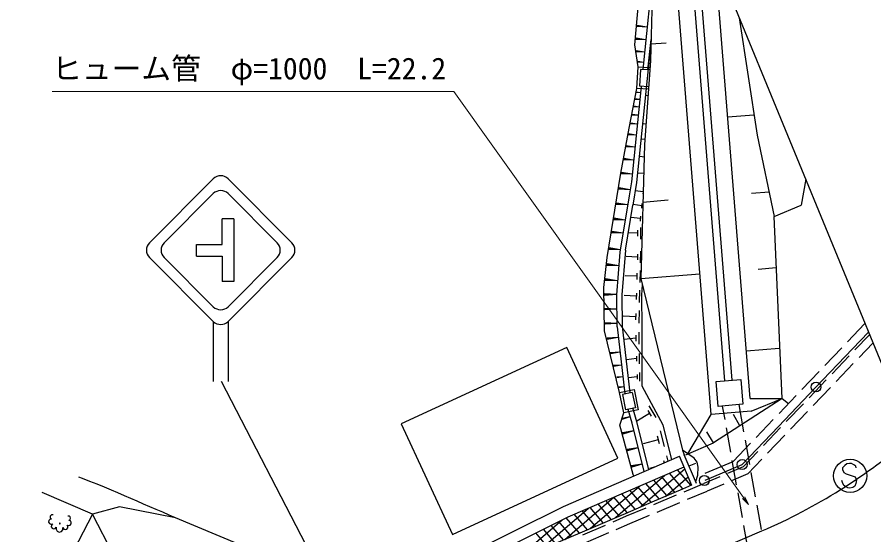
# Model space of a CAD drawing. Units: millimetres, scale not verified. Extents: x 40000 to 680000, y 20000 to 380000.
# Drawn here: x 495529 to 547360, y 288108 to 319403 of the extents above; entities that cross this region are included whole.
import ezdxf
from ezdxf.enums import TextEntityAlignment as Align

# ---------------------------------------------------------------- set-up
doc = ezdxf.new("R2010")
doc.units = ezdxf.units.MM
doc.header["$LTSCALE"] = 1000
for name, color, linetype, lineweight in [('M-BGD', 7, 'Continuous', 25), ('M-BMK-OTRS', 5, 'Continuous', 25), ('M-STR-HTXT', 7, 'Continuous', 13), ('M-STR-STRC', 7, 'Continuous', 25)]:
    doc.layers.add(name, color=color, linetype=linetype, lineweight=lineweight)
doc.styles.add('ＭＳ ゴシック', font='')
doc.styles.get('ＭＳ ゴシック').set_extended_font_data('MS Gothic')

# ---------------------------------------------------------------- blocks, each defined once
blk = doc.blocks.new('open_arrow')
at = {"color": 0, "linetype": 'Continuous', "lineweight": -2}
blk.add_lwpolyline([(7.5, 1.25), (0, 0), (7.5, -1.25)], dxfattribs=at)

msp = doc.modelspace()

# ---------------------------------------------------------------- linework, layer by layer
at = {"layer": 'M-BGD'}
for p, q in [((534140, 328308), (533850, 316758)), ((537513, 295389), (534926, 327638)), ((538351, 297414), (535996, 326799)), ((538789, 297451), (536506, 325945)), ((539880, 296359), (537752, 322917)), ((533395, 316237), (533981, 321966)), ((539218, 319353), (540296, 312261)), ((533035, 318832), (533041, 318905)), ((533623, 318806), (533035, 318832)), ((533623, 318806), (533038, 318868)), ((533623, 318806), (533041, 318905)), ((532965, 318061), (532972, 318132)), ((533541, 318036), (532965, 318061)), ((533541, 318036), (532969, 318096)), ((533541, 318036), (532972, 318132)), ((533695, 316218), (533883, 318056)), ((533876, 317785), (534790, 317859)), ((532992, 317310), (532982, 317370)), ((533472, 317293), (532982, 317370)), ((533472, 317293), (532987, 317340)), ((533472, 317293), (532992, 317310)), ((533084, 316682), (533077, 316724)), ((533418, 316670), (533077, 316724)), ((533418, 316670), (533081, 316703)), ((533850, 316758), (533474, 311712)), ((533827, 317111), (533838, 317111)), ((533827, 317111), (533838, 317110)), ((533827, 317111), (533838, 317110)), ((533418, 316670), (533084, 316682)), ((533102, 316407), (533796, 316362)), ((533242, 316247), (533176, 315226)), ((533788, 316212), (533242, 316247)), ((533731, 315191), (533176, 315226)), ((532983, 314842), (532989, 314872)), ((533227, 314833), (532983, 314842)), ((533227, 314833), (532986, 314857)), ((533227, 314833), (532989, 314872)), ((533694, 314656), (533611, 314665)), ((532907, 314427), (532914, 314461)), ((533185, 314417), (532907, 314427)), ((533185, 314417), (532910, 314444)), ((533185, 314417), (532914, 314461)), ((532825, 313975), (532832, 314013)), ((533139, 313964), (532825, 313975)), ((533139, 313964), (532828, 313994)), ((533139, 313964), (532832, 314013)), ((532735, 313482), (532743, 313525)), ((533089, 313469), (532735, 313482)), ((533089, 313469), (532739, 313504)), ((533089, 313469), (532743, 313525)), ((538516, 313375), (540107, 313502)), ((532637, 312945), (532646, 312994)), ((533034, 312931), (532637, 312945)), ((533034, 312931), (532642, 312969)), ((533034, 312931), (532646, 312994)), ((533565, 312937), (533420, 312952)), ((532504, 312284), (532514, 312340)), ((532961, 312267), (532504, 312284)), ((532961, 312267), (532509, 312312)), ((532961, 312267), (532514, 312340)), ((533513, 312004), (533324, 312024)), ((540296, 312261), (541335, 307354)), ((532371, 311567), (532383, 311630)), ((532888, 311548), (532371, 311567)), ((532888, 311548), (532377, 311599)), ((532888, 311548), (532383, 311630)), ((533474, 311712), (533266, 303604)), ((532227, 310785), (532240, 310856)), ((532807, 310764), (532227, 310785)), ((532807, 310764), (532233, 310820)), ((532807, 310764), (532240, 310856)), ((533454, 310944), (533213, 310969)), ((531222, 304867), (532049, 309962)), ((532069, 309931), (532084, 310011)), ((532720, 309907), (532077, 309971)), ((532720, 309907), (532084, 310011)), ((533427, 309945), (533108, 309978)), ((532720, 309907), (532069, 309931)), ((543249, 309612), (542953, 308037)), ((531934, 308997), (531944, 309085)), ((532606, 308973), (531934, 308997)), ((532606, 308973), (531939, 309041)), ((532606, 308973), (531944, 309085)), ((533397, 308840), (532921, 308912)), ((532013, 305195), (532566, 308601)), ((533397, 308840), (533389, 308717)), ((539957, 308753), (541021, 308838)), ((531775, 308079), (531785, 308167)), ((532448, 308055), (531775, 308079)), ((532448, 308055), (531780, 308123)), ((532448, 308055), (531785, 308167)), ((532325, 305324), (532777, 308046)), ((533316, 307997), (532794, 308077)), ((533325, 308131), (533307, 307863)), ((533385, 308226), (534923, 308350)), ((541335, 307354), (542953, 308037)), ((533249, 307363), (533229, 307069)), ((531635, 307156), (531645, 307244)), ((532308, 307132), (531635, 307156)), ((532308, 307132), (531640, 307200)), ((532308, 307132), (531645, 307244)), ((533240, 307227), (532652, 307297)), ((541802, 296358), (541335, 307354)), ((531510, 306365), (531520, 306453)), ((532182, 306341), (531510, 306365)), ((532182, 306341), (531515, 306409)), ((532182, 306341), (531520, 306453)), ((533065, 306343), (532499, 306373)), ((533068, 306520), (533061, 306167)), ((533248, 306693), (533234, 305987)), ((531337, 305363), (531347, 305451)), ((532010, 305339), (531337, 305363)), ((532010, 305339), (531342, 305407)), ((532010, 305339), (531347, 305451)), ((531015, 303064), (531222, 304867)), ((533061, 304899), (532370, 304935)), ((533064, 305076), (533057, 304723)), ((533245, 305248), (533230, 304543)), ((531208, 304397), (531218, 304485)), ((531921, 304369), (531208, 304397)), ((531921, 304369), (531213, 304441)), ((531921, 304369), (531218, 304485)), ((540354, 304172), (541447, 304260)), ((533025, 303735), (532310, 303772)), ((533028, 303917), (533021, 303552)), ((533215, 304096), (533200, 303366)), ((533266, 303604), (536829, 303890)), ((531108, 303493), (531118, 303582)), ((531828, 303464), (531108, 303493)), ((531828, 303464), (531113, 303537)), ((531828, 303464), (531118, 303582)), ((533266, 303604), (535780, 293226)), ((531062, 300444), (531015, 303064)), ((532991, 302722), (532984, 302344)), ((533184, 302906), (533169, 302151)), ((531056, 302579), (531054, 302670)), ((531782, 302632), (531054, 302670)), ((531782, 302632), (531055, 302625)), ((531782, 302632), (531056, 302579)), ((532988, 302533), (532248, 302571)), ((531076, 301704), (531073, 301794)), ((531791, 301756), (531073, 301794)), ((531791, 301756), (531074, 301749)), ((531791, 301756), (531076, 301704)), ((533152, 301679), (533136, 300898)), ((532949, 301293), (532184, 301332)), ((532953, 301488), (532945, 301097)), ((531095, 300840), (531093, 300928)), ((531800, 300891), (531093, 300928)), ((531800, 300891), (531094, 300884)), ((531800, 300891), (531095, 300840)), ((531829, 300677), (532301, 296629)), ((546821, 300876), (545772, 299781)), ((531977, 296717), (531062, 300444)), ((532959, 300185), (532958, 299819)), ((533143, 300367), (533140, 299636)), ((547095, 300208), (546212, 299285)), ((531864, 300029), (531215, 299992)), ((531234, 299914), (531215, 299992)), ((531864, 300029), (531225, 299953)), ((531864, 300029), (531234, 299914)), ((532959, 300002), (532245, 299915)), ((547304, 299702), (546461, 298822)), ((528783, 299434), (518771, 294813)), ((531873, 292740), (528783, 299434)), ((531973, 299145), (531423, 299114)), ((531439, 299048), (531423, 299114)), ((531973, 299145), (531431, 299081)), ((531973, 299145), (531439, 299048)), ((533165, 299072), (533163, 298445)), ((539649, 299237), (541624, 299395)), ((545426, 299419), (544389, 298336)), ((533007, 298759), (532394, 298684)), ((533007, 298916), (533006, 298602)), ((545866, 298923), (544829, 297840)), ((532069, 298361), (531608, 298335)), ((531621, 298279), (531608, 298335)), ((532069, 298361), (531614, 298307)), ((532069, 298361), (531621, 298279)), ((546115, 298460), (545078, 297377)), ((532155, 297665), (531806, 297645)), ((532155, 297665), (531810, 297624)), ((532155, 297665), (531813, 297602)), ((533049, 297662), (532525, 297598)), ((533049, 297796), (533048, 297528)), ((533184, 297930), (533182, 297394)), ((544043, 297975), (543006, 296891)), ((532231, 297047), (531917, 297029)), ((531926, 296991), (531917, 297029)), ((532231, 297047), (531921, 297010)), ((532231, 297047), (531926, 296991)), ((537814, 297369), (539309, 297495)), ((537939, 295875), (537814, 297369)), ((539309, 297495), (539434, 296000)), ((544483, 297479), (543446, 296395)), ((544732, 297016), (543695, 295932)), ((532742, 296718), (532154, 296599)), ((532154, 296599), (532343, 295662)), ((542660, 296530), (541623, 295447)), ((541804, 296359), (537651, 293666)), ((539434, 296000), (537939, 295875)), ((539187, 295979), (539482, 294334)), ((539880, 296359), (541802, 296359)), ((539946, 295593), (541804, 296359)), ((541804, 296359), (542193, 296043)), ((543100, 296034), (542063, 294950)), ((533782, 295449), (533026, 294981)), ((533677, 295620), (533887, 295278)), ((533743, 295897), (534163, 295211)), ((539943, 295593), (537513, 295389)), ((538186, 295895), (538334, 295072)), ((543349, 295571), (542312, 294487)), ((532594, 295246), (532118, 295087)), ((532118, 295087), (532136, 295145)), ((532594, 295246), (532127, 295116)), ((532594, 295246), (532136, 295145)), ((536108, 293003), (537513, 295389)), ((539245, 294700), (538858, 295375)), ((541277, 295085), (540240, 294002)), ((518771, 294813), (521860, 288119)), ((538422, 294580), (538686, 293103)), ((541717, 294589), (540680, 293505)), ((532818, 294391), (532152, 294270)), ((532174, 294189), (532152, 294270)), ((532818, 294391), (532163, 294229)), ((532818, 294391), (532174, 294189)), ((534252, 294095), (534373, 293625)), ((534426, 294390), (534668, 293450)), ((537651, 293666), (537264, 294341)), ((541966, 294126), (540929, 293042)), ((533070, 293375), (532430, 293259)), ((533070, 293375), (532440, 293220)), ((533070, 293375), (532451, 293181)), ((534312, 293860), (533394, 293615)), ((535985, 292950), (537651, 293666)), ((539894, 293641), (538845, 292545)), ((539570, 293841), (539834, 292365)), ((528573, 289829), (535606, 292858)), ((532451, 293181), (532430, 293259)), ((534814, 292890), (534901, 292554)), ((536350, 291095), (535606, 292858)), ((536631, 291213), (535893, 292948)), ((540334, 293144), (539450, 292220)), ((521860, 288119), (531873, 292740)), ((533315, 292387), (532700, 292275)), ((533315, 292387), (532710, 292238)), ((533315, 292387), (532721, 292200)), ((534641, 292597), (534677, 292458)), ((536177, 292281), (536590, 292450)), ((537155, 291828), (538845, 292545)), ((538774, 292611), (539038, 291134)), ((540583, 292681), (539740, 291800)), ((528868, 289194), (535878, 292213)), ((532721, 292200), (532700, 292275)), ((533269, 289812), (535928, 292094)), ((534068, 292196), (533791, 292122)), ((535808, 290898), (535002, 291837)), ((536291, 291104), (535483, 292045)), ((539450, 292220), (538495, 291816)), ((539922, 291873), (540186, 290396)), ((531734, 289154), (534718, 291715)), ((534844, 290486), (534040, 291423)), ((535326, 290692), (534521, 291630)), ((534750, 290424), (536132, 291611)), ((538035, 291621), (537080, 291217)), ((539740, 291800), (538738, 291376)), ((530196, 288492), (533178, 291052)), ((533398, 289868), (532597, 290801)), ((533880, 290074), (533078, 291009)), ((534362, 290280), (533559, 291216)), ((535890, 290717), (537082, 291217)), ((538278, 291181), (537275, 290756)), ((500097, 289366), (497035, 290677)), ((528654, 287827), (531637, 290388)), ((532435, 289455), (531635, 290387)), ((532917, 289661), (532116, 290594)), ((534046, 289944), (535429, 290524)), ((536085, 290257), (537275, 290756)), ((539126, 290642), (539391, 289166)), ((518693, 284920), (528573, 289829)), ((530991, 288834), (530191, 289765)), ((531472, 289041), (530672, 289973)), ((531954, 289248), (531153, 290180)), ((532394, 289250), (533585, 289750)), ((534241, 289483), (535624, 290063)), ((540274, 289904), (540538, 288427)), ((501700, 286235), (500097, 289366)), ((527109, 287160), (530097, 289725)), ((530029, 288420), (529229, 289351)), ((530510, 288627), (529710, 289558)), ((531580, 288900), (532394, 289250)), ((532589, 288790), (533780, 289290)), ((519005, 284293), (528868, 289194)), ((525562, 286491), (528499, 289012)), ((529067, 288005), (528291, 288909)), ((529548, 288212), (528753, 289138)), ((529743, 288109), (531121, 288702)), ((531777, 288440), (532589, 288790)), ((522541, 280636), (540581, 288346)), ((527624, 287382), (526905, 288220)), ((528105, 287590), (527367, 288450)), ((528586, 287798), (527829, 288679)), ((529940, 287650), (531318, 288243)), ((539479, 288673), (539743, 287197))]:
    msp.add_line(p, q, dxfattribs=at)
for points in [[(533102, 316407), (532898, 317724), (533332, 322519), (534098, 327952), (534132, 327990)], [(533883, 318044), (533005, 309402), (532777, 308046)], [(533722, 315041), (533017, 315086), (533102, 316407)], [(532566, 308601), (532708, 309442), (533294, 315219)], [(532049, 309962), (532563, 312682), (533017, 315086)], [(532325, 305324), (532103, 302615), (532128, 300696), (532596, 296689)], [(531829, 300677), (531802, 302625), (532013, 305195)], [(535135, 292655), (534614, 294729), (533340, 297094), (533349, 300627), (533330, 302591), (533353, 303244)], [(532742, 296718), (532931, 295781), (532343, 295662)], [(532828, 291662), (532800, 291748), (531983, 294729), (532225, 295486)], [(533462, 291935), (532733, 294856), (532490, 295692)], [(533741, 292055), (533022, 294934), (532778, 295776)], [(536580, 291334), (536701, 291724), (536737, 292196), (536676, 292498), (536481, 292739), (536165, 292965), (535780, 293226), (535893, 292948)], [(505107, 289139), (504720, 289306), (504334, 289472), (503947, 289639), (503560, 289805), (503174, 289971), (502787, 290138), (502401, 290305), (502015, 290473), (501629, 290641), (501244, 290811), (500812, 290994), (500374, 291169), (499933, 291338), (499492, 291507), (499256, 291599)], [(532324, 289405), (533943, 290100), (535795, 290891), (536338, 291122)], [(510683, 281031), (508919, 287549), (505107, 289139), (501719, 289808), (500097, 289366), (498129, 285599), (495529, 280438)], [(497715, 289309), (497612, 289313), (497537, 289242), (497534, 289139), (497604, 289064)], [(498659, 288984), (498728, 289030), (498757, 289108), (498735, 289188), (498670, 289240), (498587, 289243)], [(520991, 284509), (521048, 284534), (522884, 285329), (524721, 286126), (526561, 286922), (528403, 287717), (530247, 288513), (532094, 289307), (532324, 289405)], [(497604, 289064), (497508, 289044), (497442, 288971), (497432, 288873), (497482, 288788), (497572, 288749), (497668, 288770)], [(497668, 288770), (497603, 288697), (497594, 288599), (497645, 288514), (497736, 288476), (497831, 288499), (497895, 288573)], [(498297, 288543), (498349, 288459), (498440, 288422), (498536, 288446), (498599, 288522), (498605, 288620), (498552, 288703)], [(498552, 288703), (498643, 288667), (498738, 288693), (498800, 288769), (498805, 288867), (498751, 288949), (498659, 288984)], [(497895, 288574), (497884, 288442), (497953, 288329), (498075, 288279), (498203, 288310), (498288, 288411), (498297, 288543)]]:
    msp.add_lwpolyline(points, dxfattribs=at)
for points in [[(531977, 296717), (532860, 296895), (533107, 295664), (532225, 295486)], [(498135, 288791), (498132, 288804), (498122, 288812), (498109, 288813), (498098, 288806), (498093, 288794), (498096, 288781), (498106, 288773), (498119, 288772), (498130, 288779)]]:
    msp.add_lwpolyline(points, close=True, dxfattribs=at)
msp.add_arc((526842, 320364), 34841, 293.2249, 310.8743, dxfattribs=at)
at = {"layer": 'M-BMK-OTRS'}
msp.add_line((531281, 338645), (571000, 242108), dxfattribs=at)
at = {"layer": 'M-STR-HTXT'}
msp.add_lwpolyline([(539772, 289950), (521941, 314899), (497641, 314899)], dxfattribs=at)
at = {"layer": 'M-STR-STRC'}
for p, q in [((507398, 309627), (503533, 305763)), ((508289, 309627), (512154, 305763)), ((507398, 308737), (504424, 305763)), ((511263, 305763), (508289, 308737)), ((507923, 305669), (507923, 307207)), ((508629, 307207), (507923, 307207)), ((508629, 307207), (508629, 303427)), ((506386, 305669), (507923, 305669)), ((506386, 304964), (506386, 305669)), ((503533, 304872), (507398, 301007)), ((507398, 301898), (504424, 304872)), ((506386, 304964), (507923, 304964)), ((507923, 304964), (507923, 303427)), ((512154, 304872), (508289, 301007)), ((511263, 304872), (508289, 301898)), ((508629, 303427), (507923, 303427)), ((507398, 301007), (507398, 297386)), ((508289, 301007), (508289, 297386)), ((546059, 299350), (547030, 300368)), ((543824, 297007), (546059, 299350)), ((517362, 279099), (507895, 297386)), ((541589, 294665), (543824, 297007)), ((539389, 292358), (541589, 294665)), ((537151, 291413), (539389, 292358)), ((545728, 292395), (545597, 292302)), ((545894, 292429), (545728, 292395)), ((546010, 292413), (545894, 292429)), ((546154, 292340), (546010, 292413)), ((546264, 292266), (546154, 292340)), ((545469, 292163), (545453, 292050)), ((545453, 292050), (545539, 291867)), ((545597, 292302), (545469, 292163)), ((545539, 291867), (545690, 291794)), ((546298, 292154), (546264, 292266)), ((545456, 291275), (545417, 291385)), ((545690, 291794), (546222, 291606)), ((546222, 291606), (546302, 291434)), ((546302, 291434), (546273, 291206)), ((545540, 291097), (545456, 291275)), ((545644, 291024), (545540, 291097)), ((545790, 290949), (545644, 291024)), ((545910, 290932), (545790, 290949)), ((546078, 290961), (545910, 290932)), ((546202, 291057), (546078, 290961)), ((546273, 291206), (546202, 291057))]:
    msp.add_line(p, q, dxfattribs=at)
for centre, radius in [((543859, 297044), 300), ((539389, 292358), 300), ((545927, 291677), 1000), ((537105, 291393), 300)]:
    msp.add_circle(centre, radius, dxfattribs=at)
for centre, start, end in [((507844, 309182), 45, 135), ((507844, 308291), 45, 135.0001), ((503979, 305317), 135, 225), ((504870, 305317), 135.0002, 224.9999), ((510817, 305317), 315, 45), ((511708, 305317), 315, 45), ((507844, 302344), 224.9999, 315), ((507844, 301453), 225, 315)]:
    msp.add_arc(centre, 630, start, end, dxfattribs=at)

# ---------------------------------------------------------------- block references
at = {"layer": 'M-STR-HTXT', "xscale": 66.7, "yscale": 66.7, "rotation": 125.6}
msp.add_blockref('open_arrow', (539772, 289950), dxfattribs=at)

# ---------------------------------------------------------------- texts
at = {"layer": 'M-STR-HTXT', "style": 'ＭＳ ゴシック'}
msp.add_text('ヒューム管\u3000φ=1000\u3000L=22.2', height=1320, dxfattribs=at).set_placement((497641, 316299), align=Align.MIDDLE_LEFT)

doc.saveas('drawing.dxf')
